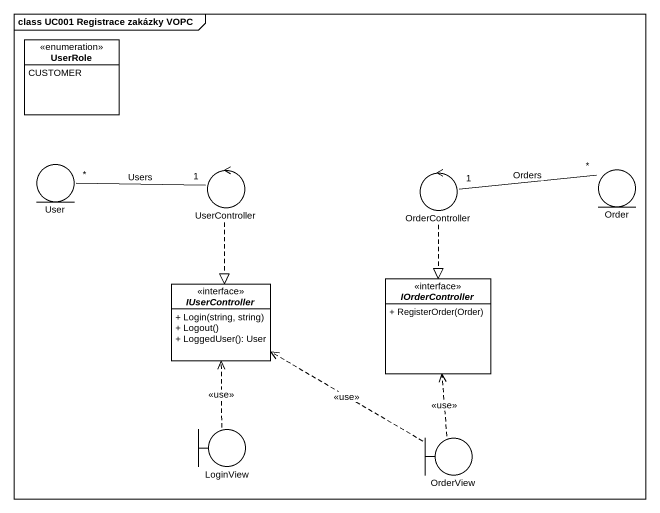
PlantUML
@startuml
mainframe class UC001 Registrace zakázky VOPC
allowmixing
hide circle
hide empty members
skinparam classAttributeIconSize 0
enum UserRole {
  CUSTOMER
}
entity User
control UserController
control OrderController
entity Order
interface IUserController {
  + Login(string, string)
  + Logout()
  + LoggedUser(): User
}
interface IOrderController {
  + RegisterOrder(Order)
}
boundary LoginView
boundary OrderView
User "*" -right- "1" UserController : Users
UserController ..|> IUserController
OrderController ..|> IOrderController
Order "*" -left- "1" OrderController : Orders
LoginView .up.> IUserController : <<use>>
OrderView .up.> IUserController : <<use>>
OrderView .up.> IOrderController : <<use>>
@enduml
